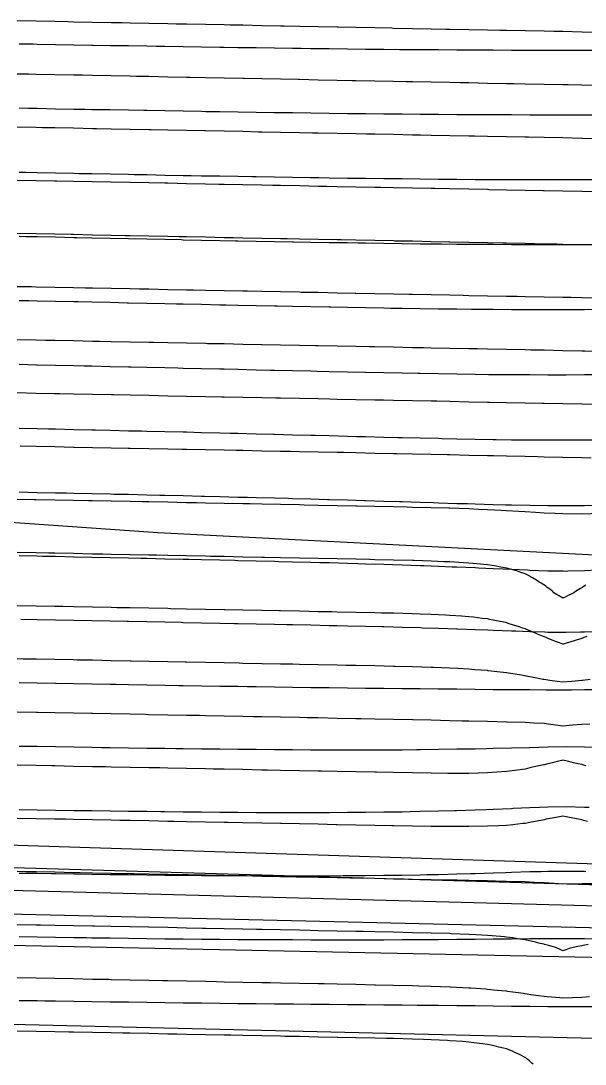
# Model space of a CAD drawing. Header units: metres. Extents: x 0 to 7092, y 40 to 458.
# Drawn here: x 4374.3 to 4439.3, y 40 to 160.2 of the extents above; entities that cross this region are included whole.
import ezdxf

# ---------------------------------------------------------------- set-up
doc = ezdxf.new("R2010")
doc.units = ezdxf.units.M

msp = doc.modelspace()

# ---------------------------------------------------------------- linework, layer by layer
at = {"color": 1}
msp.add_lwpolyline([(4209.67, 103.89), (4270.36, 105.98), (4270.36, 105.98), (4270.36, 105.98), (4270.36, 105.98), (4270.36, 105.98), (4270.36, 105.98), (4332.07, 105.31), (4332.07, 105.31), (4332.07, 105.31), (4332.07, 105.31), (4332.07, 105.31), (4332.07, 105.31), (4390.12, 101.23), (4390.12, 101.23), (4390.12, 101.23), (4390.12, 101.23), (4390.12, 101.23), (4390.12, 101.23), (4457.78, 97.77)], dxfattribs=at)
at = {"layer": 'Contour_Level_10'}
for points in [[(4441.35, 119.4), (4439.25, 119.38), (4437.15, 119.37), (4435.05, 119.37), (4432.95, 119.38), (4430.85, 119.39), (4428.75, 119.41), (4428.18, 119.41), (4426.65, 119.43), (4424.54, 119.46), (4422.44, 119.49), (4420.34, 119.53), (4420.06, 119.54), (4418.24, 119.57), (4416.14, 119.61), (4414.04, 119.66), (4413.97, 119.66), (4411.94, 119.7), (4409.84, 119.75), (4408.42, 119.78), (4407.74, 119.8), (4405.63, 119.85), (4403.53, 119.9), (4403.06, 119.91), (4401.43, 119.94), (4399.33, 119.99), (4397.74, 120.03), (4397.23, 120.04), (4395.13, 120.09), (4393.03, 120.14), (4392.41, 120.15), (4390.93, 120.19), (4388.83, 120.24), (4387.03, 120.28), (4386.72, 120.28), (4384.62, 120.33), (4382.52, 120.38), (4381.6, 120.4), (4380.42, 120.43), (4378.32, 120.47), (4376.22, 120.52), (4376.11, 120.52), (4374.12, 120.57)], [(4440.01, 109.81), (4438.94, 109.83), (4436.77, 109.87), (4434.6, 109.92), (4433.87, 109.93), (4432.44, 109.97), (4430.27, 110.02), (4428.78, 110.06), (4428.1, 110.07), (4425.93, 110.12), (4423.76, 110.17), (4423.45, 110.18), (4421.59, 110.22), (4419.43, 110.27), (4417.63, 110.3), (4417.26, 110.31), (4415.09, 110.35), (4412.92, 110.4), (4411.53, 110.43), (4410.75, 110.44), (4408.59, 110.48), (4406.42, 110.53), (4405.33, 110.55), (4404.25, 110.57), (4402.08, 110.61), (4399.91, 110.66), (4399.12, 110.67), (4397.75, 110.7), (4395.58, 110.74), (4393.41, 110.79), (4392.9, 110.8), (4391.24, 110.83), (4389.07, 110.87), (4386.91, 110.91), (4386.68, 110.92), (4384.74, 110.96), (4382.57, 111), (4380.46, 111.04), (4380.4, 111.04), (4378.23, 111.09), (4376.07, 111.13), (4374.25, 111.17)]]:
    msp.add_lwpolyline(points, dxfattribs=at)
at = {"layer": 'Contour_Level_11'}
for points in [[(4441.35, 111.88), (4439.25, 111.86), (4437.15, 111.85), (4435.05, 111.85), (4432.95, 111.86), (4430.85, 111.88), (4429.09, 111.9), (4428.75, 111.91), (4426.65, 111.95), (4424.54, 111.99), (4422.82, 112.03), (4422.44, 112.04), (4420.34, 112.09), (4418.24, 112.14), (4417.76, 112.15), (4416.14, 112.19), (4414.04, 112.25), (4412.98, 112.27), (4411.94, 112.3), (4409.84, 112.35), (4408.23, 112.4), (4407.74, 112.41), (4405.63, 112.46), (4403.53, 112.52), (4403.41, 112.52), (4401.43, 112.57), (4399.33, 112.62), (4398.48, 112.64), (4397.23, 112.67), (4395.13, 112.72), (4393.41, 112.77), (4393.03, 112.78), (4390.93, 112.83), (4388.83, 112.87), (4388.22, 112.89), (4386.72, 112.92), (4384.62, 112.97), (4382.92, 113.01), (4382.52, 113.02), (4380.42, 113.07), (4378.32, 113.12), (4377.52, 113.14), (4376.22, 113.16), (4374.12, 113.21)], [(4441.11, 103.41), (4438.94, 103.36), (4436.77, 103.37), (4435.87, 103.41), (4434.6, 103.46), (4433.6, 103.53), (4432.44, 103.61), (4431.68, 103.65), (4430.27, 103.74), (4429.61, 103.78), (4428.1, 103.86), (4427.04, 103.9), (4425.93, 103.95), (4423.76, 104.02), (4423.61, 104.02), (4421.59, 104.08), (4419.43, 104.13), (4418.84, 104.15), (4417.26, 104.18), (4415.09, 104.23), (4413.08, 104.27), (4412.92, 104.27), (4410.75, 104.32), (4408.59, 104.36), (4406.96, 104.39), (4406.42, 104.4), (4404.25, 104.45), (4402.08, 104.49), (4400.76, 104.52), (4399.91, 104.53), (4397.75, 104.58), (4395.58, 104.62), (4394.54, 104.64), (4393.41, 104.66), (4391.24, 104.71), (4389.07, 104.75), (4388.32, 104.76), (4386.91, 104.79), (4384.74, 104.83), (4382.57, 104.88), (4382.11, 104.89), (4380.4, 104.92), (4378.23, 104.96), (4376.07, 105.01), (4375.89, 105.01), (4373.9, 105.05)]]:
    msp.add_lwpolyline(points, dxfattribs=at)
at = {"layer": 'Contour_Level_12'}
for points in [[(4441.35, 104.36), (4439.25, 104.32), (4437.15, 104.3), (4435.05, 104.31), (4432.95, 104.33), (4430.85, 104.38), (4430.14, 104.39), (4428.75, 104.43), (4426.65, 104.49), (4425.77, 104.52), (4424.54, 104.55), (4422.44, 104.62), (4421.84, 104.64), (4420.34, 104.69), (4418.24, 104.75), (4417.93, 104.76), (4416.14, 104.82), (4414.04, 104.88), (4413.89, 104.89), (4411.94, 104.94), (4409.84, 105), (4409.64, 105.01), (4407.74, 105.06), (4405.63, 105.12), (4405.15, 105.13), (4403.53, 105.17), (4401.43, 105.23), (4400.42, 105.26), (4399.33, 105.28), (4397.23, 105.34), (4395.47, 105.38), (4395.13, 105.39), (4393.03, 105.44), (4390.93, 105.49), (4390.32, 105.5), (4388.83, 105.54), (4386.72, 105.59), (4385.02, 105.62), (4384.62, 105.63), (4382.52, 105.68), (4380.42, 105.73), (4379.59, 105.75), (4378.32, 105.78), (4376.22, 105.82), (4374.12, 105.87)], [(4439.4, 95.16), (4439.2, 95.04), (4439.01, 94.91), (4438.94, 94.87), (4438.8, 94.79), (4438.59, 94.67), (4438.4, 94.54), (4438.21, 94.42), (4438.03, 94.3), (4437.81, 94.17), (4437.57, 94.05), (4437.31, 93.93), (4437.04, 93.8), (4436.77, 93.68), (4436.56, 93.8), (4436.34, 93.93), (4436.12, 94.05), (4435.92, 94.17), (4435.74, 94.3), (4435.59, 94.42), (4435.45, 94.54), (4435.3, 94.67), (4435.14, 94.79), (4434.97, 94.91), (4434.8, 95.04), (4434.63, 95.16), (4434.6, 95.17), (4434.44, 95.28), (4434.25, 95.41), (4434.05, 95.53), (4433.86, 95.65), (4433.66, 95.77), (4433.45, 95.9), (4433.25, 96.02), (4433.03, 96.14), (4432.81, 96.27), (4432.59, 96.39), (4432.44, 96.47), (4432.31, 96.51), (4431.93, 96.64), (4431.54, 96.76), (4431.14, 96.88), (4430.73, 97.01), (4430.3, 97.13), (4430.27, 97.14), (4429.61, 97.25), (4428.87, 97.38), (4428.1, 97.5), (4428.1, 97.5), (4426.84, 97.62), (4425.93, 97.71), (4425.33, 97.74), (4423.76, 97.84), (4423.07, 97.87), (4421.59, 97.93), (4419.6, 97.99), (4419.43, 98), (4417.26, 98.05), (4415.09, 98.1), (4414.52, 98.11), (4412.92, 98.15), (4410.75, 98.19), (4408.59, 98.24), (4408.57, 98.24), (4406.42, 98.28), (4404.25, 98.32), (4402.4, 98.36), (4402.08, 98.37), (4399.91, 98.41), (4397.75, 98.45), (4396.18, 98.48), (4395.58, 98.5), (4393.41, 98.54), (4391.24, 98.58), (4389.97, 98.61), (4389.07, 98.62), (4386.91, 98.67), (4384.74, 98.71), (4383.75, 98.73), (4382.57, 98.75), (4380.4, 98.8), (4378.23, 98.84), (4377.53, 98.85), (4376.07, 98.88), (4373.9, 98.92)]]:
    msp.add_lwpolyline(points, dxfattribs=at)
at = {"layer": 'Contour_Level_13'}
for points in [[(4440.67, 96.88), (4439.25, 96.82), (4437.34, 96.76), (4437.15, 96.75), (4436.81, 96.76), (4435.05, 96.79), (4432.95, 96.87), (4432.69, 96.88), (4430.85, 96.96), (4429.88, 97.01), (4428.75, 97.06), (4427.04, 97.13), (4426.65, 97.15), (4424.54, 97.23), (4424.02, 97.25), (4422.44, 97.31), (4420.74, 97.38), (4420.34, 97.39), (4418.24, 97.46), (4417.13, 97.5), (4416.14, 97.53), (4414.04, 97.6), (4413.15, 97.62), (4411.94, 97.66), (4409.84, 97.72), (4408.78, 97.74), (4407.74, 97.77), (4405.63, 97.83), (4404.05, 97.87), (4403.53, 97.88), (4401.43, 97.93), (4399.33, 97.98), (4398.98, 97.99), (4397.23, 98.03), (4395.13, 98.08), (4393.66, 98.11), (4393.03, 98.13), (4390.93, 98.18), (4388.83, 98.22), (4388.14, 98.24), (4386.72, 98.27), (4384.62, 98.31), (4382.52, 98.36), (4382.51, 98.36), (4380.42, 98.41), (4378.32, 98.45), (4376.8, 98.48), (4376.22, 98.5), (4374.12, 98.54)], [(4439.51, 89.25), (4439.18, 89.13), (4438.94, 89.04), (4438.82, 89), (4438.43, 88.88), (4438.06, 88.76), (4437.69, 88.63), (4437.28, 88.51), (4436.79, 88.39), (4436.77, 88.38), (4436.76, 88.39), (4436.36, 88.51), (4436.03, 88.63), (4435.74, 88.76), (4435.46, 88.88), (4435.16, 89), (4434.85, 89.13), (4434.6, 89.22), (4434.53, 89.25), (4434.22, 89.37), (4433.92, 89.5), (4433.62, 89.62), (4433.33, 89.74), (4433.05, 89.86), (4432.78, 89.99), (4432.51, 90.11), (4432.44, 90.15), (4432.14, 90.23), (4431.74, 90.36), (4431.35, 90.48), (4430.97, 90.6), (4430.59, 90.73), (4430.27, 90.83), (4430.18, 90.85), (4429.56, 90.97), (4428.94, 91.1), (4428.33, 91.22), (4428.1, 91.27), (4427.47, 91.34), (4426.45, 91.47), (4425.93, 91.53), (4425.1, 91.59), (4423.76, 91.69), (4423.25, 91.71), (4421.59, 91.79), (4420.33, 91.83), (4419.43, 91.87), (4417.26, 91.93), (4415.88, 91.96), (4415.09, 91.98), (4412.92, 92.02), (4410.75, 92.07), (4410.16, 92.08), (4408.59, 92.11), (4406.42, 92.16), (4404.25, 92.2), (4404.03, 92.2), (4402.08, 92.24), (4399.91, 92.29), (4397.82, 92.33), (4397.75, 92.33), (4395.58, 92.37), (4393.41, 92.41), (4391.61, 92.45), (4391.24, 92.46), (4389.07, 92.5), (4386.91, 92.54), (4385.39, 92.57), (4384.74, 92.59), (4382.57, 92.63), (4380.4, 92.67), (4379.17, 92.7), (4378.23, 92.72), (4376.07, 92.76), (4373.9, 92.8)]]:
    msp.add_lwpolyline(points, dxfattribs=at)
at = {"layer": 'Contour_Level_14'}
for points in [[(4441.35, 89.84), (4439.25, 89.75), (4438.81, 89.74), (4437.15, 89.7), (4435.05, 89.73), (4434.69, 89.74), (4432.95, 89.8), (4431.33, 89.86), (4430.85, 89.88), (4428.75, 89.96), (4428.11, 89.99), (4426.65, 90.04), (4424.61, 90.11), (4424.54, 90.11), (4422.44, 90.18), (4420.58, 90.23), (4420.34, 90.24), (4418.24, 90.3), (4416.14, 90.35), (4415.95, 90.36), (4414.04, 90.4), (4411.94, 90.45), (4410.71, 90.48), (4409.84, 90.5), (4407.74, 90.55), (4405.63, 90.59), (4404.98, 90.6), (4403.53, 90.63), (4401.43, 90.68), (4399.33, 90.72), (4398.95, 90.73), (4397.23, 90.76), (4395.13, 90.8), (4393.03, 90.84), (4392.78, 90.85), (4390.93, 90.89), (4388.83, 90.93), (4386.72, 90.97), (4386.58, 90.97), (4384.62, 91.01), (4382.52, 91.05), (4380.42, 91.1), (4380.41, 91.1), (4378.32, 91.14), (4376.22, 91.18), (4374.31, 91.22)], [(4439.9, 84.32), (4439.08, 84.2), (4438.94, 84.18), (4437.8, 84.08), (4436.77, 83.99), (4436.12, 84.08), (4435.25, 84.2), (4434.6, 84.3), (4434.44, 84.32), (4433.78, 84.45), (4433.14, 84.57), (4432.52, 84.69), (4432.44, 84.71), (4431.76, 84.82), (4431.01, 84.94), (4430.27, 85.06), (4430.27, 85.06), (4429.2, 85.19), (4428.17, 85.31), (4428.1, 85.32), (4426.63, 85.43), (4425.93, 85.49), (4424.67, 85.56), (4423.76, 85.6), (4421.83, 85.68), (4421.59, 85.69), (4419.43, 85.75), (4417.45, 85.8), (4417.26, 85.81), (4415.09, 85.86), (4412.92, 85.9), (4411.78, 85.92), (4410.75, 85.95), (4408.59, 85.99), (4406.42, 86.03), (4405.67, 86.05), (4404.25, 86.08), (4402.08, 86.12), (4399.91, 86.16), (4399.47, 86.17), (4397.75, 86.21), (4395.58, 86.25), (4393.41, 86.29), (4393.25, 86.29), (4391.24, 86.33), (4389.07, 86.38), (4387.03, 86.42), (4386.91, 86.42), (4384.74, 86.46), (4382.57, 86.51), (4380.81, 86.54), (4380.4, 86.55), (4378.23, 86.59), (4376.07, 86.63), (4374.6, 86.66), (4373.9, 86.68)]]:
    msp.add_lwpolyline(points, dxfattribs=at)
at = {"layer": 'Contour_Level_15'}
for points in [[(4441.35, 83.12), (4439.25, 83.1), (4437.74, 83.09), (4437.15, 83.09), (4435.05, 83.09), (4434.81, 83.09), (4432.95, 83.1), (4430.85, 83.12), (4428.75, 83.13), (4426.65, 83.15), (4424.54, 83.17), (4422.44, 83.19), (4420.34, 83.21), (4420.16, 83.22), (4418.24, 83.24), (4416.14, 83.26), (4414.04, 83.28), (4411.94, 83.31), (4409.84, 83.33), (4409.38, 83.34), (4407.74, 83.36), (4405.63, 83.39), (4403.53, 83.42), (4401.43, 83.45), (4400.41, 83.46), (4399.33, 83.48), (4397.23, 83.51), (4395.13, 83.54), (4393.03, 83.58), (4392.5, 83.59), (4390.93, 83.61), (4388.83, 83.65), (4386.72, 83.68), (4385.25, 83.71), (4384.62, 83.72), (4382.52, 83.76), (4380.42, 83.79), (4378.41, 83.83), (4378.32, 83.83), (4376.22, 83.87), (4374.12, 83.91)], [(4439.88, 79.15), (4438.94, 79.13), (4437.88, 79.03), (4436.77, 78.93), (4435.97, 79.03), (4435.06, 79.15), (4434.6, 79.22), (4433.43, 79.28), (4432.44, 79.33), (4430.33, 79.4), (4430.27, 79.4), (4428.1, 79.46), (4425.93, 79.51), (4425.19, 79.52), (4423.76, 79.55), (4421.59, 79.6), (4419.53, 79.65), (4419.43, 79.65), (4417.26, 79.69), (4415.09, 79.74), (4413.49, 79.77), (4412.92, 79.78), (4410.75, 79.82), (4408.59, 79.87), (4407.32, 79.89), (4406.42, 79.91), (4404.25, 79.95), (4402.08, 80), (4401.11, 80.02), (4399.91, 80.04), (4397.75, 80.08), (4395.58, 80.12), (4394.89, 80.14), (4393.41, 80.17), (4391.24, 80.21), (4389.07, 80.25), (4388.67, 80.26), (4386.91, 80.3), (4384.74, 80.34), (4382.57, 80.38), (4382.46, 80.38), (4380.4, 80.43), (4378.23, 80.47), (4376.24, 80.51), (4376.07, 80.51), (4373.9, 80.55)]]:
    msp.add_lwpolyline(points, dxfattribs=at)
at = {"layer": 'Contour_Level_16'}
for points in [[(4441.15, 76.44), (4439.25, 76.49), (4437.15, 76.53), (4435.05, 76.5), (4432.95, 76.45), (4432.91, 76.44), (4430.85, 76.39), (4428.75, 76.34), (4427.94, 76.32), (4426.65, 76.29), (4424.54, 76.26), (4422.44, 76.23), (4420.34, 76.2), (4419.93, 76.2), (4418.24, 76.18), (4416.14, 76.17), (4414.04, 76.17), (4411.94, 76.17), (4409.84, 76.17), (4407.74, 76.18), (4405.63, 76.19), (4404.14, 76.2), (4403.53, 76.2), (4401.43, 76.22), (4399.33, 76.24), (4397.23, 76.26), (4395.13, 76.28), (4393.03, 76.31), (4392.17, 76.32), (4390.93, 76.34), (4388.83, 76.37), (4386.72, 76.4), (4384.62, 76.43), (4383.62, 76.44), (4382.52, 76.46), (4380.42, 76.5), (4378.32, 76.53), (4376.22, 76.57), (4376.15, 76.57), (4374.12, 76.6)], [(4439.46, 74.35), (4439.02, 74.47), (4438.94, 74.5), (4438.51, 74.6), (4437.97, 74.72), (4437.44, 74.84), (4436.92, 74.97), (4436.77, 75), (4436.63, 74.97), (4436.11, 74.84), (4435.58, 74.72), (4435.05, 74.6), (4434.6, 74.49), (4434.52, 74.47), (4433.98, 74.35), (4433.46, 74.23), (4432.94, 74.11), (4432.44, 73.98), (4432.44, 73.98), (4431.53, 73.86), (4430.63, 73.74), (4430.27, 73.69), (4429.14, 73.61), (4428.1, 73.54), (4425.93, 73.49), (4424.75, 73.49), (4423.76, 73.49), (4423.53, 73.49), (4421.59, 73.51), (4419.43, 73.54), (4417.26, 73.58), (4415.31, 73.61), (4415.09, 73.62), (4412.92, 73.66), (4410.75, 73.7), (4408.98, 73.74), (4408.59, 73.74), (4406.42, 73.79), (4404.25, 73.83), (4402.75, 73.86), (4402.08, 73.87), (4399.91, 73.92), (4397.75, 73.96), (4396.53, 73.98), (4395.58, 74), (4393.41, 74.04), (4391.24, 74.09), (4390.32, 74.11), (4389.07, 74.13), (4386.91, 74.17), (4384.74, 74.22), (4384.1, 74.23), (4382.57, 74.26), (4380.4, 74.3), (4378.23, 74.34), (4377.88, 74.35), (4376.07, 74.39), (4373.9, 74.43)]]:
    msp.add_lwpolyline(points, dxfattribs=at)
at = {"layer": 'Contour_Level_17'}
for points in [[(4439.61, 67.95), (4439.13, 68.07), (4438.94, 68.12), (4438.56, 68.2), (4437.93, 68.32), (4437.32, 68.44), (4436.77, 68.56), (4436.18, 68.44), (4435.52, 68.32), (4434.84, 68.2), (4434.6, 68.15), (4434.21, 68.07), (4433.58, 67.95), (4432.94, 67.83), (4432.44, 67.73), (4432.16, 67.7), (4431.01, 67.58), (4430.27, 67.5), (4429.35, 67.46), (4428.1, 67.4), (4425.93, 67.36), (4423.76, 67.36), (4421.59, 67.38), (4419.43, 67.42), (4417.26, 67.45), (4417.07, 67.46), (4415.09, 67.49), (4412.92, 67.53), (4410.75, 67.58), (4410.64, 67.58), (4408.59, 67.62), (4406.42, 67.66), (4404.4, 67.7), (4404.25, 67.71), (4402.08, 67.75), (4399.91, 67.79), (4398.18, 67.83), (4397.75, 67.83), (4395.58, 67.88), (4393.41, 67.92), (4391.96, 67.95), (4391.24, 67.96), (4389.07, 68.01), (4386.91, 68.05), (4385.74, 68.07), (4384.74, 68.09), (4382.57, 68.13), (4380.4, 68.18), (4379.52, 68.2), (4378.23, 68.22), (4376.07, 68.26), (4373.9, 68.31)], [(4439.78, 69.55), (4439.25, 69.57), (4437.15, 69.63), (4435.05, 69.59), (4434.07, 69.55), (4432.95, 69.51), (4431.03, 69.43), (4430.85, 69.42), (4428.75, 69.33), (4427.94, 69.3), (4426.65, 69.26), (4424.54, 69.19), (4424.31, 69.18), (4422.44, 69.13), (4420.34, 69.08), (4419.17, 69.06), (4418.24, 69.04), (4416.14, 69.01), (4414.04, 68.98), (4411.94, 68.97), (4409.84, 68.96), (4407.74, 68.95), (4405.63, 68.95), (4403.53, 68.96), (4401.43, 68.96), (4399.33, 68.98), (4397.23, 68.99), (4395.13, 69.01), (4393.03, 69.03), (4390.93, 69.05), (4390.44, 69.06), (4388.83, 69.08), (4386.72, 69.1), (4384.62, 69.13), (4382.52, 69.16), (4381.16, 69.18), (4380.42, 69.19), (4378.32, 69.22), (4376.22, 69.26), (4374.12, 69.29)]]:
    msp.add_lwpolyline(points, dxfattribs=at)
at = {"layer": 'Contour_Level_18'}
for points in [[(4441.11, 60.78), (4438.94, 60.76), (4436.77, 60.74), (4435.78, 60.81), (4434.6, 60.88), (4433.46, 60.93), (4432.44, 60.98), (4430.27, 61.05), (4429.93, 61.05), (4428.1, 61.1), (4425.93, 61.15), (4424.57, 61.18), (4423.76, 61.19), (4421.59, 61.24), (4419.43, 61.28), (4418.45, 61.3), (4417.26, 61.32), (4415.09, 61.37), (4412.92, 61.41), (4412.25, 61.42), (4410.75, 61.45), (4408.59, 61.5), (4406.42, 61.54), (4406.03, 61.55), (4404.25, 61.58), (4402.08, 61.62), (4399.91, 61.67), (4399.82, 61.67), (4397.75, 61.71), (4395.58, 61.75), (4393.6, 61.79), (4393.41, 61.8), (4391.24, 61.84), (4389.07, 61.88), (4387.38, 61.92), (4386.91, 61.93), (4384.74, 61.97), (4382.57, 62.01), (4381.16, 62.04), (4380.4, 62.05), (4378.23, 62.1), (4376.07, 62.14), (4374.94, 62.16), (4373.9, 62.18)], [(4439.42, 62.16), (4439.25, 62.17), (4437.15, 62.2), (4435.05, 62.18), (4434.27, 62.16), (4432.95, 62.13), (4430.85, 62.06), (4430.16, 62.04), (4428.75, 61.99), (4426.65, 61.93), (4426.14, 61.92), (4424.54, 61.87), (4422.44, 61.82), (4421.1, 61.79), (4420.34, 61.78), (4418.24, 61.74), (4416.14, 61.71), (4414.04, 61.69), (4411.94, 61.67), (4411.42, 61.67), (4409.84, 61.66), (4407.74, 61.66), (4405.63, 61.65), (4403.53, 61.66), (4401.43, 61.66), (4400.32, 61.67), (4399.33, 61.67), (4397.23, 61.69), (4395.13, 61.7), (4393.03, 61.72), (4390.93, 61.74), (4388.83, 61.77), (4386.72, 61.79), (4386.64, 61.79), (4384.62, 61.82), (4382.52, 61.85), (4380.42, 61.88), (4378.32, 61.91), (4377.77, 61.92), (4376.22, 61.94), (4374.12, 61.97)]]:
    msp.add_lwpolyline(points, dxfattribs=at)
at = {"layer": 'Contour_Level_19'}
for points in [[(3386.6, 97), (5157.42, 40)], [(4439.66, 53.79), (4439.1, 53.67), (4438.94, 53.63), (4438.5, 53.54), (4437.96, 53.42), (4437.49, 53.3), (4437.09, 53.17), (4436.77, 53.06), (4436.53, 53.17), (4436.23, 53.3), (4435.9, 53.42), (4435.52, 53.54), (4435.1, 53.67), (4434.63, 53.79), (4434.6, 53.8), (4434.13, 53.91), (4433.62, 54.04), (4433.11, 54.16), (4432.58, 54.28), (4432.44, 54.32), (4431.82, 54.41), (4430.98, 54.53), (4430.27, 54.63), (4430.03, 54.65), (4428.63, 54.77), (4428.1, 54.82), (4426.72, 54.9), (4425.93, 54.94), (4423.88, 55.02), (4423.76, 55.03), (4421.59, 55.09), (4419.45, 55.14), (4419.43, 55.14), (4417.26, 55.19), (4415.09, 55.24), (4413.77, 55.27), (4412.92, 55.28), (4410.75, 55.33), (4408.59, 55.37), (4407.66, 55.39), (4406.42, 55.42), (4404.25, 55.46), (4402.08, 55.5), (4401.46, 55.51), (4399.91, 55.54), (4397.75, 55.59), (4395.58, 55.63), (4395.24, 55.64), (4393.41, 55.67), (4391.24, 55.72), (4389.07, 55.76), (4389.02, 55.76), (4386.91, 55.8), (4384.74, 55.84), (4382.8, 55.88), (4382.57, 55.89), (4380.4, 55.93), (4378.23, 55.97), (4376.59, 56.01), (4376.07, 56.02), (4373.9, 56.06)], [(4441.12, 54.41), (4439.25, 54.43), (4437.15, 54.44), (4435.05, 54.44), (4432.95, 54.43), (4430.85, 54.41), (4430.63, 54.41), (4428.75, 54.39), (4426.65, 54.37), (4424.54, 54.35), (4422.44, 54.33), (4420.34, 54.31), (4418.24, 54.3), (4416.14, 54.29), (4414.04, 54.29), (4411.94, 54.28), (4409.84, 54.28), (4407.74, 54.29), (4405.63, 54.3), (4403.53, 54.31), (4401.43, 54.32), (4399.33, 54.33), (4397.23, 54.35), (4395.13, 54.37), (4393.03, 54.39), (4391.53, 54.41), (4390.93, 54.41), (4388.83, 54.44), (4386.72, 54.46), (4384.62, 54.49), (4382.52, 54.52), (4381.88, 54.53), (4380.42, 54.55), (4378.32, 54.58), (4376.22, 54.61), (4374.12, 54.65)]]:
    msp.add_lwpolyline(points, dxfattribs=at)
at = {"layer": 'Contour_Level_2'}
msp.add_lwpolyline([(4441.11, 158.83), (4438.94, 158.87), (4436.77, 158.92), (4435.73, 158.94), (4434.6, 158.96), (4432.44, 159), (4430.27, 159.05), (4429.51, 159.06), (4428.1, 159.09), (4425.93, 159.13), (4423.76, 159.17), (4423.29, 159.18), (4421.59, 159.22), (4419.43, 159.26), (4417.26, 159.3), (4417.08, 159.31), (4415.09, 159.35), (4412.92, 159.39), (4410.86, 159.43), (4410.75, 159.43), (4408.59, 159.47), (4406.42, 159.52), (4404.64, 159.55), (4404.25, 159.56), (4402.08, 159.6), (4399.91, 159.65), (4398.42, 159.68), (4397.75, 159.69), (4395.58, 159.73), (4393.41, 159.77), (4392.2, 159.8), (4391.24, 159.82), (4389.07, 159.86), (4386.91, 159.9), (4385.98, 159.92), (4384.74, 159.95), (4382.57, 159.99), (4380.4, 160.03), (4379.77, 160.05), (4378.23, 160.08), (4376.07, 160.12), (4373.9, 160.16)], dxfattribs=at)
at = {"layer": 'Contour_Level_20'}
for points in [[(3386.6, 91.76), (5141.49, 40)], [(4439.85, 47.76), (4438.94, 47.66), (4437.86, 47.63), (4436.77, 47.6), (4436.4, 47.63), (4434.94, 47.76), (4434.6, 47.79), (4433.95, 47.88), (4433.09, 48), (4432.44, 48.1), (4432.21, 48.13), (4431.29, 48.25), (4430.37, 48.37), (4430.27, 48.39), (4429.18, 48.5), (4428.1, 48.6), (4427.89, 48.62), (4426.15, 48.74), (4425.93, 48.76), (4423.78, 48.86), (4423.76, 48.87), (4421.59, 48.95), (4420.17, 48.99), (4419.43, 49.01), (4417.26, 49.06), (4415.18, 49.11), (4415.09, 49.11), (4412.92, 49.16), (4410.75, 49.2), (4409.26, 49.23), (4408.59, 49.25), (4406.42, 49.29), (4404.25, 49.33), (4403.09, 49.36), (4402.08, 49.38), (4399.91, 49.42), (4397.75, 49.46), (4396.88, 49.48), (4395.58, 49.51), (4393.41, 49.55), (4391.24, 49.59), (4390.66, 49.6), (4389.07, 49.64), (4386.91, 49.68), (4384.74, 49.72), (4384.45, 49.73), (4382.57, 49.76), (4380.4, 49.81), (4378.23, 49.85), (4378.23, 49.85), (4376.07, 49.89), (4373.9, 49.94)], [(4441.35, 46.6), (4439.25, 46.59), (4437.15, 46.59), (4435.05, 46.6), (4432.95, 46.62), (4430.85, 46.65), (4430.84, 46.65), (4428.75, 46.68), (4426.65, 46.7), (4424.54, 46.73), (4422.44, 46.75), (4420.34, 46.77), (4419.98, 46.77), (4418.24, 46.79), (4416.14, 46.81), (4414.04, 46.82), (4411.94, 46.84), (4409.84, 46.86), (4407.74, 46.88), (4405.72, 46.89), (4405.63, 46.9), (4403.53, 46.92), (4401.43, 46.94), (4399.33, 46.96), (4397.23, 46.98), (4395.13, 47.01), (4394.31, 47.02), (4393.03, 47.03), (4390.93, 47.06), (4388.83, 47.09), (4386.72, 47.12), (4385.11, 47.14), (4384.62, 47.15), (4382.52, 47.18), (4380.42, 47.21), (4378.32, 47.24), (4377.08, 47.26), (4376.22, 47.28), (4374.12, 47.31)]]:
    msp.add_lwpolyline(points, dxfattribs=at)
at = {"layer": 'Contour_Level_21'}
for points in [[(2418.3, 91.48), (4565.81, 40)], [(3386.6, 86.31), (5126, 40)], [(4433.33, 40), (4433.19, 40.12), (4433.05, 40.25), (4432.91, 40.37), (4432.77, 40.49), (4432.63, 40.62), (4432.49, 40.74), (4432.44, 40.78), (4432.27, 40.86), (4432.01, 40.98), (4431.75, 41.11), (4431.49, 41.23), (4431.22, 41.35), (4430.95, 41.48), (4430.66, 41.6), (4430.37, 41.72), (4430.27, 41.77), (4429.93, 41.85), (4429.4, 41.97), (4428.86, 42.09), (4428.31, 42.22), (4428.1, 42.26), (4427.5, 42.34), (4426.51, 42.46), (4425.93, 42.53), (4425.24, 42.59), (4423.76, 42.7), (4423.49, 42.71), (4421.59, 42.8), (4420.69, 42.83), (4419.43, 42.88), (4417.26, 42.94), (4416.44, 42.95), (4415.09, 42.99), (4412.92, 43.03), (4410.83, 43.08), (4410.75, 43.08), (4408.59, 43.12), (4406.42, 43.17), (4404.72, 43.2), (4404.25, 43.21), (4402.08, 43.25), (4399.91, 43.3), (4398.52, 43.32), (4397.75, 43.34), (4395.58, 43.38), (4393.41, 43.43), (4392.31, 43.45), (4391.24, 43.47), (4389.07, 43.51), (4386.91, 43.55), (4386.09, 43.57), (4384.74, 43.6), (4382.57, 43.64), (4380.4, 43.68), (4379.87, 43.69), (4378.23, 43.73), (4376.07, 43.77), (4373.9, 43.81)]]:
    msp.add_lwpolyline(points, dxfattribs=at)
at = {"layer": 'Contour_Level_22'}
msp.add_lwpolyline([(3386.6, 80.45), (5110.37, 40)], dxfattribs=at)
at = {"layer": 'Contour_Level_23'}
msp.add_lwpolyline([(3386.6, 74.05), (5037.4, 40)], dxfattribs=at)
at = {"layer": 'Contour_Level_3'}
msp.add_lwpolyline([(4441.11, 152.71), (4438.94, 152.75), (4437.37, 152.78), (4436.77, 152.79), (4434.6, 152.84), (4432.44, 152.88), (4431.15, 152.9), (4430.27, 152.92), (4428.1, 152.96), (4425.93, 153.01), (4424.94, 153.03), (4423.76, 153.05), (4421.59, 153.09), (4419.43, 153.14), (4418.72, 153.15), (4417.26, 153.18), (4415.09, 153.22), (4412.92, 153.26), (4412.5, 153.27), (4410.75, 153.31), (4408.59, 153.35), (4406.42, 153.39), (4406.28, 153.4), (4404.25, 153.44), (4402.08, 153.48), (4400.06, 153.52), (4399.91, 153.52), (4397.75, 153.57), (4395.58, 153.61), (4393.84, 153.64), (4393.41, 153.65), (4391.24, 153.69), (4389.07, 153.74), (4387.63, 153.77), (4386.91, 153.78), (4384.74, 153.82), (4382.57, 153.87), (4381.41, 153.89), (4380.4, 153.91), (4378.23, 153.95), (4376.07, 153.99), (4375.19, 154.01), (4373.9, 154.04)], dxfattribs=at)
at = {"layer": 'Contour_Level_4'}
msp.add_lwpolyline([(4441.11, 146.58), (4439.01, 146.62), (4438.94, 146.63), (4436.77, 146.67), (4434.6, 146.71), (4432.8, 146.75), (4432.44, 146.75), (4430.27, 146.8), (4428.1, 146.84), (4426.58, 146.87), (4425.93, 146.88), (4423.76, 146.93), (4421.59, 146.97), (4420.36, 146.99), (4419.43, 147.01), (4417.26, 147.06), (4415.09, 147.1), (4414.14, 147.12), (4412.92, 147.14), (4410.75, 147.18), (4408.59, 147.23), (4407.92, 147.24), (4406.42, 147.27), (4404.25, 147.31), (4402.08, 147.36), (4401.7, 147.36), (4399.91, 147.4), (4397.75, 147.44), (4395.58, 147.48), (4395.49, 147.49), (4393.41, 147.53), (4391.24, 147.57), (4389.27, 147.61), (4389.07, 147.61), (4386.91, 147.66), (4384.74, 147.7), (4383.05, 147.73), (4382.57, 147.74), (4380.4, 147.79), (4378.23, 147.83), (4376.83, 147.86), (4376.07, 147.87), (4373.9, 147.91)], dxfattribs=at)
at = {"layer": 'Contour_Level_5'}
for points in [[(4441.35, 156.75), (4439.25, 156.75), (4437.15, 156.75), (4435.05, 156.75), (4432.95, 156.76), (4430.85, 156.76), (4428.75, 156.77), (4426.65, 156.78), (4424.54, 156.79), (4422.44, 156.81), (4420.34, 156.82), (4418.24, 156.84), (4417.94, 156.84), (4416.14, 156.86), (4414.04, 156.88), (4411.94, 156.9), (4409.84, 156.93), (4407.74, 156.95), (4406.62, 156.97), (4405.63, 156.98), (4403.53, 157.01), (4401.43, 157.04), (4399.33, 157.07), (4397.74, 157.09), (4397.23, 157.1), (4395.13, 157.13), (4393.03, 157.16), (4390.93, 157.2), (4389.9, 157.21), (4388.83, 157.23), (4386.72, 157.27), (4384.62, 157.3), (4382.64, 157.34), (4382.52, 157.34), (4380.42, 157.38), (4378.32, 157.41), (4376.22, 157.45), (4375.75, 157.46), (4374.12, 157.49)], [(4440.66, 140.47), (4438.94, 140.5), (4436.77, 140.55), (4434.6, 140.59), (4434.44, 140.59), (4432.44, 140.63), (4430.27, 140.67), (4428.22, 140.71), (4428.1, 140.72), (4425.93, 140.76), (4423.76, 140.8), (4422, 140.84), (4421.59, 140.85), (4419.43, 140.89), (4417.26, 140.93), (4415.78, 140.96), (4415.09, 140.97), (4412.92, 141.02), (4410.75, 141.06), (4409.57, 141.08), (4408.59, 141.1), (4406.42, 141.15), (4404.25, 141.19), (4403.35, 141.21), (4402.08, 141.23), (4399.91, 141.28), (4397.75, 141.32), (4397.13, 141.33), (4395.58, 141.36), (4393.41, 141.4), (4391.24, 141.45), (4390.91, 141.45), (4389.07, 141.49), (4386.91, 141.53), (4384.74, 141.58), (4384.69, 141.58), (4382.57, 141.62), (4380.4, 141.66), (4378.47, 141.7), (4378.23, 141.7), (4376.07, 141.75), (4373.9, 141.79)]]:
    msp.add_lwpolyline(points, dxfattribs=at)
at = {"layer": 'Contour_Level_6'}
for points in [[(4441.35, 149.31), (4439.25, 149.31), (4437.15, 149.31), (4435.05, 149.31), (4432.95, 149.31), (4430.85, 149.32), (4428.75, 149.32), (4426.65, 149.33), (4426.65, 149.33), (4424.54, 149.35), (4422.44, 149.36), (4420.34, 149.38), (4418.24, 149.4), (4416.14, 149.42), (4414.04, 149.44), (4412.7, 149.46), (4411.94, 149.47), (4409.84, 149.49), (4407.74, 149.52), (4405.63, 149.55), (4403.53, 149.58), (4403.47, 149.58), (4401.43, 149.61), (4399.33, 149.64), (4397.23, 149.68), (4395.64, 149.7), (4395.13, 149.71), (4393.03, 149.75), (4390.93, 149.78), (4388.83, 149.82), (4388.48, 149.83), (4386.72, 149.86), (4384.62, 149.9), (4382.52, 149.93), (4381.71, 149.95), (4380.42, 149.97), (4378.32, 150.01), (4376.22, 150.05), (4375.19, 150.07), (4374.12, 150.09)], [(4441.11, 134.34), (4438.94, 134.38), (4436.77, 134.42), (4436.08, 134.44), (4434.6, 134.46), (4432.44, 134.51), (4430.27, 134.55), (4429.86, 134.56), (4428.1, 134.59), (4425.93, 134.64), (4423.76, 134.68), (4423.64, 134.68), (4421.59, 134.72), (4419.43, 134.77), (4417.42, 134.8), (4417.26, 134.81), (4415.09, 134.85), (4412.92, 134.89), (4411.21, 134.93), (4410.75, 134.94), (4408.59, 134.98), (4406.42, 135.02), (4404.99, 135.05), (4404.25, 135.07), (4402.08, 135.11), (4399.91, 135.15), (4398.77, 135.17), (4397.75, 135.19), (4395.58, 135.24), (4393.41, 135.28), (4392.55, 135.3), (4391.24, 135.32), (4389.07, 135.37), (4386.91, 135.41), (4386.33, 135.42), (4384.74, 135.45), (4382.57, 135.49), (4380.4, 135.54), (4380.12, 135.54), (4378.23, 135.58), (4376.07, 135.62), (4373.9, 135.67)]]:
    msp.add_lwpolyline(points, dxfattribs=at)
at = {"layer": 'Contour_Level_7'}
for points in [[(4441.35, 141.86), (4439.25, 141.85), (4437.15, 141.85), (4435.05, 141.85), (4432.95, 141.85), (4430.85, 141.85), (4428.75, 141.86), (4426.65, 141.87), (4424.54, 141.89), (4422.44, 141.9), (4420.34, 141.92), (4418.24, 141.95), (4418.16, 141.95), (4416.14, 141.97), (4414.04, 141.99), (4411.94, 142.02), (4409.84, 142.05), (4408.66, 142.07), (4407.74, 142.08), (4405.63, 142.12), (4403.53, 142.15), (4401.43, 142.18), (4400.93, 142.19), (4399.33, 142.22), (4397.23, 142.26), (4395.13, 142.29), (4393.96, 142.32), (4393.03, 142.33), (4390.93, 142.37), (4388.83, 142.41), (4387.39, 142.44), (4386.72, 142.45), (4384.62, 142.49), (4382.52, 142.53), (4381.06, 142.56), (4380.42, 142.57), (4378.32, 142.62), (4376.22, 142.66), (4374.87, 142.68), (4374.12, 142.7)], [(4441.11, 128.21), (4438.94, 128.25), (4437.71, 128.28), (4436.77, 128.3), (4434.6, 128.34), (4432.44, 128.38), (4431.5, 128.4), (4430.27, 128.43), (4428.1, 128.47), (4425.93, 128.51), (4425.28, 128.53), (4423.76, 128.56), (4421.59, 128.6), (4419.43, 128.64), (4419.06, 128.65), (4417.26, 128.68), (4415.09, 128.73), (4412.92, 128.77), (4412.85, 128.77), (4410.75, 128.81), (4408.59, 128.86), (4406.63, 128.89), (4406.42, 128.9), (4404.25, 128.94), (4402.08, 128.98), (4400.41, 129.02), (4399.91, 129.03), (4397.75, 129.07), (4395.58, 129.11), (4394.19, 129.14), (4393.41, 129.16), (4391.24, 129.2), (4389.07, 129.24), (4387.98, 129.26), (4386.91, 129.29), (4384.74, 129.33), (4382.57, 129.37), (4381.76, 129.39), (4380.4, 129.41), (4378.23, 129.46), (4376.07, 129.5), (4375.54, 129.51), (4373.9, 129.54)]]:
    msp.add_lwpolyline(points, dxfattribs=at)
at = {"layer": 'Contour_Level_8'}
for points in [[(4441.35, 134.39), (4439.25, 134.38), (4437.15, 134.37), (4435.05, 134.37), (4432.95, 134.37), (4430.85, 134.38), (4428.75, 134.39), (4426.65, 134.4), (4424.54, 134.42), (4422.8, 134.44), (4422.44, 134.44), (4420.34, 134.46), (4418.24, 134.49), (4416.14, 134.52), (4414.04, 134.55), (4413.17, 134.56), (4411.94, 134.58), (4409.84, 134.61), (4407.74, 134.65), (4405.72, 134.68), (4405.63, 134.68), (4403.53, 134.72), (4401.43, 134.76), (4399.33, 134.8), (4399.07, 134.8), (4397.23, 134.84), (4395.13, 134.88), (4393.03, 134.92), (4392.8, 134.93), (4390.93, 134.97), (4388.83, 135.01), (4386.72, 135.05), (4386.72, 135.05), (4384.62, 135.09), (4382.52, 135.14), (4380.76, 135.17), (4380.42, 135.18), (4378.32, 135.23), (4376.22, 135.27), (4374.87, 135.3), (4374.12, 135.31)], [(4441.11, 122.09), (4439.3, 122.12), (4438.94, 122.13), (4436.77, 122.17), (4434.6, 122.22), (4433.09, 122.25), (4432.44, 122.26), (4430.27, 122.3), (4428.1, 122.35), (4426.89, 122.37), (4425.93, 122.39), (4423.76, 122.43), (4421.59, 122.47), (4420.69, 122.49), (4419.43, 122.52), (4417.26, 122.56), (4415.09, 122.6), (4414.49, 122.62), (4412.92, 122.65), (4410.75, 122.69), (4408.59, 122.73), (4408.27, 122.74), (4406.42, 122.78), (4404.25, 122.82), (4402.08, 122.86), (4402.05, 122.86), (4399.91, 122.9), (4397.75, 122.95), (4395.84, 122.98), (4395.58, 122.99), (4393.41, 123.03), (4391.24, 123.08), (4389.62, 123.11), (4389.07, 123.12), (4386.91, 123.16), (4384.74, 123.2), (4383.4, 123.23), (4382.57, 123.25), (4380.4, 123.29), (4378.23, 123.33), (4377.18, 123.35), (4376.07, 123.38), (4373.9, 123.42)]]:
    msp.add_lwpolyline(points, dxfattribs=at)
at = {"layer": 'Contour_Level_9'}
for points in [[(4441.35, 126.9), (4439.25, 126.89), (4437.15, 126.88), (4435.05, 126.88), (4432.95, 126.88), (4430.85, 126.89), (4428.75, 126.9), (4426.65, 126.92), (4426.22, 126.92), (4424.54, 126.94), (4422.44, 126.97), (4420.34, 127), (4418.24, 127.03), (4416.94, 127.05), (4416.14, 127.06), (4414.04, 127.1), (4411.94, 127.14), (4410.04, 127.17), (4409.84, 127.17), (4407.74, 127.22), (4405.63, 127.26), (4403.86, 127.29), (4403.53, 127.3), (4401.43, 127.34), (4399.33, 127.39), (4397.98, 127.42), (4397.23, 127.43), (4395.13, 127.48), (4393.03, 127.52), (4392.25, 127.54), (4390.93, 127.57), (4388.83, 127.61), (4386.72, 127.66), (4386.57, 127.66), (4384.62, 127.71), (4382.52, 127.75), (4380.91, 127.79), (4380.42, 127.8), (4378.32, 127.84), (4376.22, 127.89), (4375.26, 127.91), (4374.12, 127.93)], [(4440.62, 115.97), (4438.94, 116), (4436.77, 116.04), (4434.6, 116.09), (4434.39, 116.09), (4432.44, 116.13), (4430.27, 116.17), (4428.33, 116.21), (4428.1, 116.22), (4425.93, 116.26), (4423.76, 116.31), (4422.26, 116.34), (4421.59, 116.35), (4419.43, 116.39), (4417.26, 116.44), (4416.1, 116.46), (4415.09, 116.48), (4412.92, 116.52), (4410.75, 116.57), (4409.91, 116.58), (4408.59, 116.61), (4406.42, 116.65), (4404.25, 116.69), (4403.69, 116.71), (4402.08, 116.74), (4399.91, 116.78), (4397.75, 116.82), (4397.48, 116.83), (4395.58, 116.87), (4393.41, 116.91), (4391.26, 116.95), (4391.24, 116.95), (4389.07, 117), (4386.91, 117.04), (4385.04, 117.08), (4384.74, 117.08), (4382.57, 117.12), (4380.4, 117.17), (4378.82, 117.2), (4378.23, 117.21), (4376.07, 117.25), (4373.9, 117.3)]]:
    msp.add_lwpolyline(points, dxfattribs=at)

doc.saveas('drawing.dxf')
